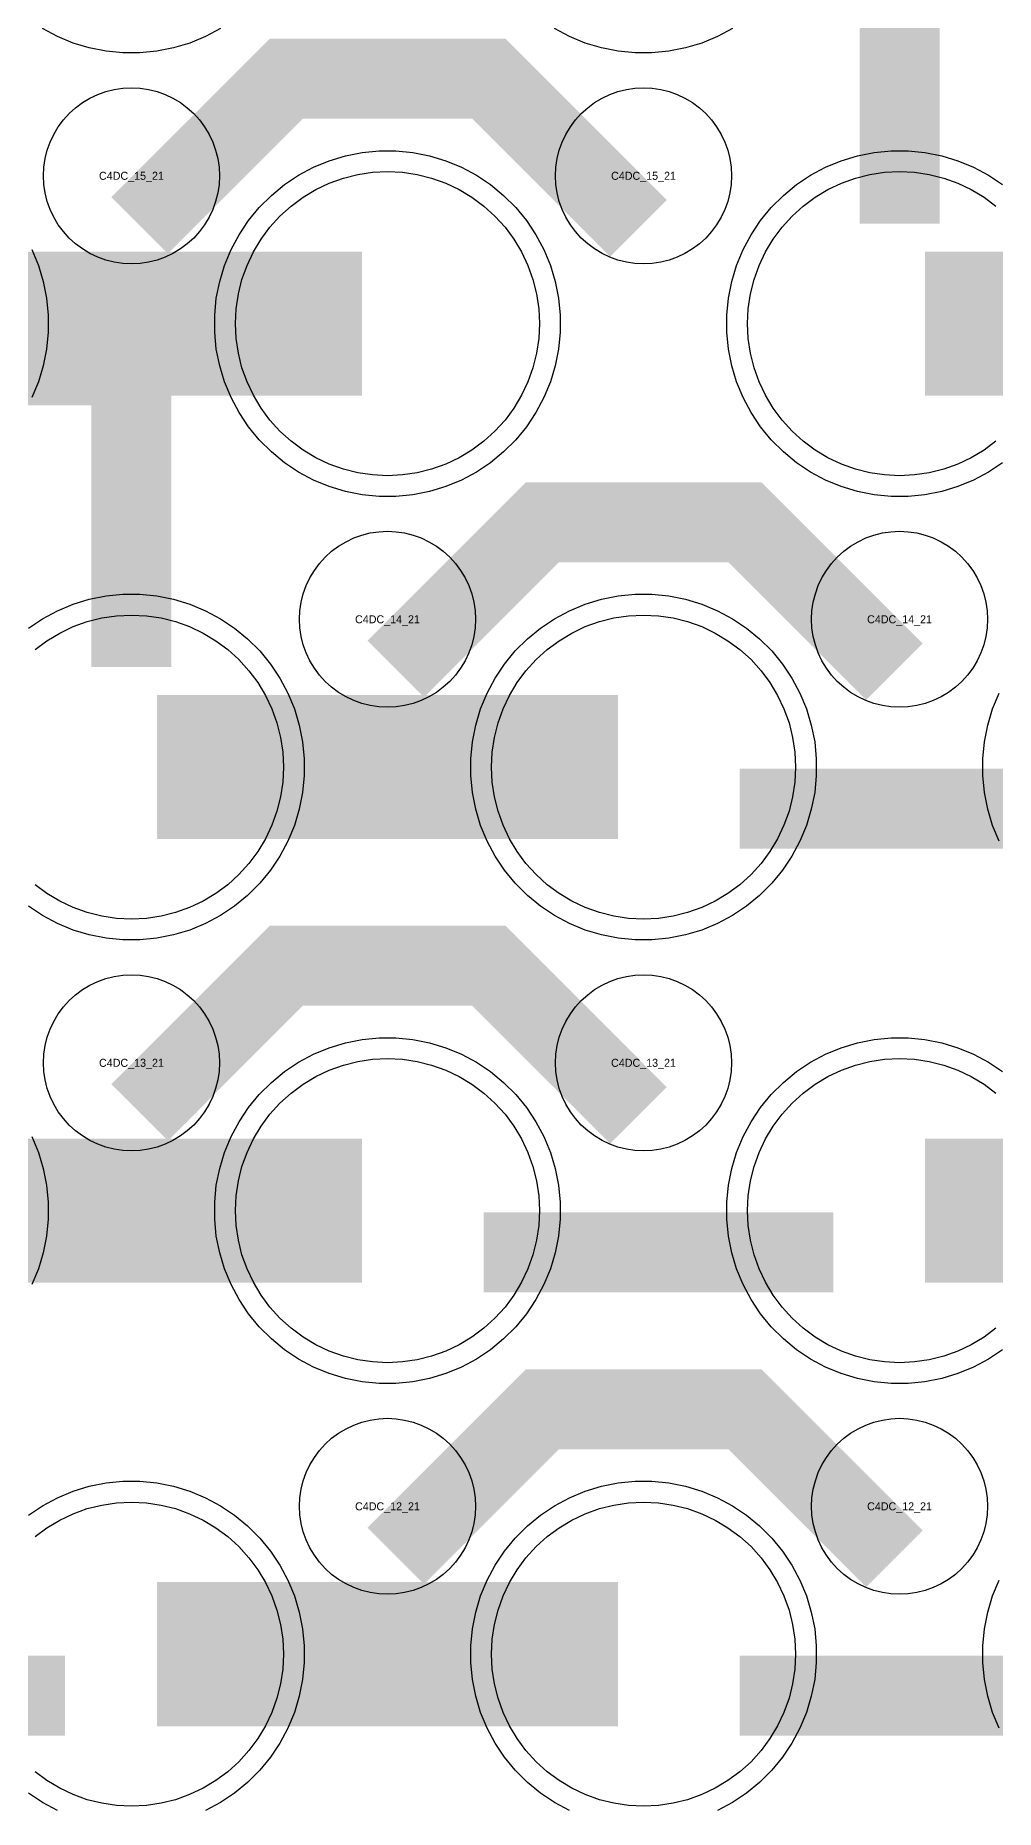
# Model space of a CAD drawing. Extents: x -11880 to 11880, y -14992 to 14992.
# Drawn here: x -5310 to -5010, y -13225 to -12671 of the extents above; entities that cross this region are included whole.
import ezdxf
from ezdxf.enums import TextEntityAlignment as Align

# ---------------------------------------------------------------- set-up
doc = ezdxf.new("R2010")
doc.units = 0
doc.header["$MEASUREMENT"] = 0
for name, color, linetype in [('GDS_775_DT_237', 138, 'CONTINUOUS'), ('RDL1_FS', 34, 'CONTINUOUS'), ('RDL_BS', 160, 'CONTINUOUS')]:
    doc.layers.add(name, color=color, linetype=linetype)

msp = doc.modelspace()

# ---------------------------------------------------------------- linework, layer by layer
at = {"layer": 'RDL1_FS', "color": 240, "true_color": 0xed1f24}
for points in [[(-5200, -12808.614), (-5204.657, -12808.385), (-5209.268, -12807.701), (-5213.791, -12806.569), (-5218.181, -12804.997), (-5222.395, -12803.005), (-5226.395, -12800.607), (-5230.14, -12797.829), (-5233.594, -12794.699), (-5236.724, -12791.245), (-5239.502, -12787.5), (-5241.9, -12783.5), (-5243.892, -12779.286), (-5245.464, -12774.896), (-5246.596, -12770.373), (-5247.28, -12765.762), (-5247.509, -12761.105), (-5247.28, -12756.448), (-5246.596, -12751.837), (-5245.464, -12747.314), (-5243.892, -12742.924), (-5241.9, -12738.71), (-5239.502, -12734.71), (-5236.724, -12730.965), (-5233.594, -12727.511), (-5230.14, -12724.381), (-5226.395, -12721.603), (-5222.395, -12719.205), (-5218.181, -12717.213), (-5213.791, -12715.641), (-5209.268, -12714.509), (-5204.657, -12713.825), (-5200, -12713.596), (-5195.343, -12713.825), (-5190.732, -12714.509), (-5186.209, -12715.641), (-5181.819, -12717.213), (-5177.605, -12719.205), (-5173.605, -12721.603), (-5169.86, -12724.381), (-5166.406, -12727.511), (-5163.276, -12730.965), (-5160.498, -12734.71), (-5158.1, -12738.71), (-5156.108, -12742.924), (-5154.536, -12747.314), (-5153.404, -12751.837), (-5152.72, -12756.448), (-5152.491, -12761.105), (-5152.72, -12765.762), (-5153.404, -12770.373), (-5154.536, -12774.896), (-5156.108, -12779.286), (-5158.1, -12783.5), (-5160.498, -12787.5), (-5163.276, -12791.245), (-5166.406, -12794.699), (-5169.86, -12797.829), (-5173.605, -12800.607), (-5177.605, -12803.005), (-5181.819, -12804.997), (-5186.209, -12806.569), (-5190.732, -12807.701), (-5195.343, -12808.385)], [(-5120, -12947.174), (-5124.657, -12946.945), (-5129.268, -12946.261), (-5133.791, -12945.129), (-5138.181, -12943.557), (-5142.395, -12941.565), (-5146.395, -12939.167), (-5150.14, -12936.389), (-5153.594, -12933.259), (-5156.724, -12929.805), (-5159.502, -12926.06), (-5161.9, -12922.06), (-5163.892, -12917.846), (-5165.464, -12913.456), (-5166.596, -12908.933), (-5167.28, -12904.322), (-5167.509, -12899.665), (-5167.28, -12895.008), (-5166.596, -12890.397), (-5165.464, -12885.874), (-5163.892, -12881.484), (-5161.9, -12877.27), (-5159.502, -12873.27), (-5156.724, -12869.525), (-5153.594, -12866.071), (-5150.14, -12862.941), (-5146.395, -12860.163), (-5142.395, -12857.765), (-5138.181, -12855.773), (-5133.791, -12854.201), (-5129.268, -12853.069), (-5124.657, -12852.385), (-5120, -12852.156), (-5115.343, -12852.385), (-5110.732, -12853.069), (-5106.209, -12854.201), (-5101.819, -12855.773), (-5097.605, -12857.765), (-5093.605, -12860.163), (-5089.86, -12862.941), (-5086.406, -12866.071), (-5083.276, -12869.525), (-5080.498, -12873.27), (-5078.1, -12877.27), (-5076.108, -12881.484), (-5074.536, -12885.874), (-5073.404, -12890.397), (-5072.72, -12895.008), (-5072.491, -12899.665), (-5072.72, -12904.322), (-5073.404, -12908.933), (-5074.536, -12913.456), (-5076.108, -12917.846), (-5078.1, -12922.06), (-5080.498, -12926.06), (-5083.276, -12929.805), (-5086.406, -12933.259), (-5089.86, -12936.389), (-5093.605, -12939.167), (-5097.605, -12941.565), (-5101.819, -12943.557), (-5106.209, -12945.129), (-5110.732, -12946.261), (-5115.343, -12946.945)], [(-5200, -13085.739), (-5204.657, -13085.51), (-5209.268, -13084.826), (-5213.791, -13083.694), (-5218.181, -13082.122), (-5222.395, -13080.13), (-5226.395, -13077.732), (-5230.14, -13074.954), (-5233.594, -13071.824), (-5236.724, -13068.37), (-5239.502, -13064.625), (-5241.9, -13060.625), (-5243.892, -13056.411), (-5245.464, -13052.021), (-5246.596, -13047.498), (-5247.28, -13042.887), (-5247.509, -13038.23), (-5247.28, -13033.573), (-5246.596, -13028.962), (-5245.464, -13024.439), (-5243.892, -13020.049), (-5241.9, -13015.835), (-5239.502, -13011.835), (-5236.724, -13008.09), (-5233.594, -13004.636), (-5230.14, -13001.506), (-5226.395, -12998.728), (-5222.395, -12996.33), (-5218.181, -12994.338), (-5213.791, -12992.766), (-5209.268, -12991.634), (-5204.657, -12990.95), (-5200, -12990.721), (-5195.343, -12990.95), (-5190.732, -12991.634), (-5186.209, -12992.766), (-5181.819, -12994.338), (-5177.605, -12996.33), (-5173.605, -12998.728), (-5169.86, -13001.506), (-5166.406, -13004.636), (-5163.276, -13008.09), (-5160.498, -13011.835), (-5158.1, -13015.835), (-5156.108, -13020.049), (-5154.536, -13024.439), (-5153.404, -13028.962), (-5152.72, -13033.573), (-5152.491, -13038.23), (-5152.72, -13042.887), (-5153.404, -13047.498), (-5154.536, -13052.021), (-5156.108, -13056.411), (-5158.1, -13060.625), (-5160.498, -13064.625), (-5163.276, -13068.37), (-5166.406, -13071.824), (-5169.86, -13074.954), (-5173.605, -13077.732), (-5177.605, -13080.13), (-5181.819, -13082.122), (-5186.209, -13083.694), (-5190.732, -13084.826), (-5195.343, -13085.51)]]:
    msp.add_lwpolyline(points, close=True, dxfattribs=at)
at = {"layer": 'RDL1_FS'}
for points in [[(-5009.86, -12797.829), (-5013.605, -12800.607), (-5017.605, -12803.005), (-5021.819, -12804.997), (-5026.209, -12806.569), (-5030.732, -12807.701), (-5035.343, -12808.385), (-5040, -12808.614), (-5044.657, -12808.385), (-5049.268, -12807.701), (-5053.791, -12806.569), (-5058.181, -12804.997), (-5062.395, -12803.005), (-5066.395, -12800.607), (-5070.14, -12797.829), (-5073.594, -12794.699), (-5076.724, -12791.245), (-5079.502, -12787.5), (-5081.9, -12783.5), (-5083.892, -12779.286), (-5085.464, -12774.896), (-5086.596, -12770.373), (-5087.28, -12765.762), (-5087.509, -12761.105), (-5087.28, -12756.448), (-5086.596, -12751.837), (-5085.464, -12747.314), (-5083.892, -12742.924), (-5081.9, -12738.71), (-5079.502, -12734.71), (-5076.724, -12730.965), (-5073.594, -12727.511), (-5070.14, -12724.381), (-5066.395, -12721.603), (-5062.395, -12719.205), (-5058.181, -12717.213), (-5053.791, -12715.641), (-5049.268, -12714.509), (-5044.657, -12713.825), (-5040, -12713.596), (-5035.343, -12713.825), (-5030.732, -12714.509), (-5026.209, -12715.641), (-5021.819, -12717.213), (-5017.605, -12719.205), (-5013.605, -12721.603), (-5009.86, -12724.381)], [(-5310.14, -13140.071), (-5306.395, -13137.293), (-5302.395, -13134.895), (-5298.181, -13132.903), (-5293.791, -13131.331), (-5289.268, -13130.199), (-5284.657, -13129.515), (-5280, -13129.286), (-5275.343, -13129.515), (-5270.732, -13130.199), (-5266.209, -13131.331), (-5261.819, -13132.903), (-5257.605, -13134.895), (-5253.605, -13137.293), (-5249.86, -13140.071), (-5246.406, -13143.201), (-5243.276, -13146.655), (-5240.498, -13150.4), (-5238.1, -13154.4), (-5236.108, -13158.614), (-5234.536, -13163.004), (-5233.404, -13167.527), (-5232.72, -13172.138), (-5232.491, -13176.795), (-5232.72, -13181.452), (-5233.404, -13186.063), (-5234.536, -13190.586), (-5236.108, -13194.976), (-5238.1, -13199.19), (-5240.498, -13203.19), (-5243.276, -13206.935), (-5246.406, -13210.389), (-5249.86, -13213.519), (-5253.605, -13216.297), (-5257.605, -13218.695), (-5261.819, -13220.687), (-5266.209, -13222.259), (-5270.732, -13223.391), (-5275.343, -13224.075), (-5280, -13224.304), (-5284.657, -13224.075), (-5289.268, -13223.391), (-5293.791, -13222.259), (-5298.181, -13220.687), (-5302.395, -13218.695), (-5306.395, -13216.297), (-5310.14, -13213.519)]]:
    msp.add_lwpolyline(points, dxfattribs=at)
at = {"layer": 'RDL1_FS', "color": 240, "true_color": 0xed1f24}
for points in [[(-5351.998, -12761.105, 45, 45, 0), (-5279.998, -12761.105, 45, 45, 0)], [(-5279.998, -12761.105, 45, 45, 0), (-5207.998, -12761.105, 45, 45, 0)], [(-5271.998, -12899.665, 45, 45, 0), (-5199.998, -12899.665, 45, 45, 0)], [(-5199.998, -12899.665, 45, 45, 0), (-5127.998, -12899.665, 45, 45, 0)], [(-5351.998, -13038.23, 45, 45, 0), (-5279.998, -13038.23, 45, 45, 0)], [(-5279.998, -13038.23, 45, 45, 0), (-5207.998, -13038.23, 45, 45, 0)], [(-5031.998, -13038.23, 45, 45, 0), (-4959.998, -13038.23, 45, 45, 0)]]:
    msp.add_lwpolyline(points, format="xyseb", dxfattribs=at)
at = {"layer": 'RDL1_FS'}
for points in [[(-5031.998, -12761.105, 45, 45, 0), (-4959.998, -12761.105, 45, 45, 0)], [(-5271.998, -13176.795, 45, 45, 0), (-5199.998, -13176.795, 45, 45, 0)], [(-5199.998, -13176.795, 45, 45, 0), (-5127.998, -13176.795, 45, 45, 0)]]:
    msp.add_lwpolyline(points, format="xyseb", dxfattribs=at)
at = {"layer": 'RDL1_FS', "color": 240, "true_color": 0xed1f24}
for points in [[(-5310.14, -12862.941), (-5306.395, -12860.163), (-5302.395, -12857.765), (-5298.181, -12855.773), (-5293.791, -12854.201), (-5289.268, -12853.069), (-5284.657, -12852.385), (-5280, -12852.156), (-5275.343, -12852.385), (-5270.732, -12853.069), (-5266.209, -12854.201), (-5261.819, -12855.773), (-5257.605, -12857.765), (-5253.605, -12860.163), (-5249.86, -12862.941), (-5246.406, -12866.071), (-5243.276, -12869.525), (-5240.498, -12873.27), (-5238.1, -12877.27), (-5236.108, -12881.484), (-5234.536, -12885.874), (-5233.404, -12890.397), (-5232.72, -12895.008), (-5232.491, -12899.665), (-5232.72, -12904.322), (-5233.404, -12908.933), (-5234.536, -12913.456), (-5236.108, -12917.846), (-5238.1, -12922.06), (-5240.498, -12926.06), (-5243.276, -12929.805), (-5246.406, -12933.259), (-5249.86, -12936.389), (-5253.605, -12939.167), (-5257.605, -12941.565), (-5261.819, -12943.557), (-5266.209, -12945.129), (-5270.732, -12946.261), (-5275.343, -12946.945), (-5280, -12947.174), (-5284.657, -12946.945), (-5289.268, -12946.261), (-5293.791, -12945.129), (-5298.181, -12943.557), (-5302.395, -12941.565), (-5306.395, -12939.167), (-5310.14, -12936.389)], [(-5009.86, -13074.954), (-5013.605, -13077.732), (-5017.605, -13080.13), (-5021.819, -13082.122), (-5026.209, -13083.694), (-5030.732, -13084.826), (-5035.343, -13085.51), (-5040, -13085.739), (-5044.657, -13085.51), (-5049.268, -13084.826), (-5053.791, -13083.694), (-5058.181, -13082.122), (-5062.395, -13080.13), (-5066.395, -13077.732), (-5070.14, -13074.954), (-5073.594, -13071.824), (-5076.724, -13068.37), (-5079.502, -13064.625), (-5081.9, -13060.625), (-5083.892, -13056.411), (-5085.464, -13052.021), (-5086.596, -13047.498), (-5087.28, -13042.887), (-5087.509, -13038.23), (-5087.28, -13033.573), (-5086.596, -13028.962), (-5085.464, -13024.439), (-5083.892, -13020.049), (-5081.9, -13015.835), (-5079.502, -13011.835), (-5076.724, -13008.09), (-5073.594, -13004.636), (-5070.14, -13001.506), (-5066.395, -12998.728), (-5062.395, -12996.33), (-5058.181, -12994.338), (-5053.791, -12992.766), (-5049.268, -12991.634), (-5044.657, -12990.95), (-5040, -12990.721), (-5035.343, -12990.95), (-5030.732, -12991.634), (-5026.209, -12992.766), (-5021.819, -12994.338), (-5017.605, -12996.33), (-5013.605, -12998.728), (-5009.86, -13001.506)]]:
    msp.add_lwpolyline(points, dxfattribs=at)
at = {"layer": 'RDL1_FS'}
msp.add_lwpolyline([(-5120, -13224.304), (-5124.657, -13224.075), (-5129.268, -13223.391), (-5133.791, -13222.259), (-5138.181, -13220.687), (-5142.395, -13218.695), (-5146.395, -13216.297), (-5150.14, -13213.519), (-5153.594, -13210.389), (-5156.724, -13206.935), (-5159.502, -13203.19), (-5161.9, -13199.19), (-5163.892, -13194.976), (-5165.464, -13190.586), (-5166.596, -13186.063), (-5167.28, -13181.452), (-5167.509, -13176.795), (-5167.28, -13172.138), (-5166.596, -13167.527), (-5165.464, -13163.004), (-5163.892, -13158.614), (-5161.9, -13154.4), (-5159.502, -13150.4), (-5156.724, -13146.655), (-5153.594, -13143.201), (-5150.14, -13140.071), (-5146.395, -13137.293), (-5142.395, -13134.895), (-5138.181, -13132.903), (-5133.791, -13131.331), (-5129.268, -13130.199), (-5124.657, -13129.515), (-5120, -13129.286), (-5115.343, -13129.515), (-5110.732, -13130.199), (-5106.209, -13131.331), (-5101.819, -13132.903), (-5097.605, -13134.895), (-5093.605, -13137.293), (-5089.86, -13140.071), (-5086.406, -13143.201), (-5083.276, -13146.655), (-5080.498, -13150.4), (-5078.1, -13154.4), (-5076.108, -13158.614), (-5074.536, -13163.004), (-5073.404, -13167.527), (-5072.72, -13172.138), (-5072.491, -13176.795), (-5072.72, -13181.452), (-5073.404, -13186.063), (-5074.536, -13190.586), (-5076.108, -13194.976), (-5078.1, -13199.19), (-5080.498, -13203.19), (-5083.276, -13206.935), (-5086.406, -13210.389), (-5089.86, -13213.519), (-5093.605, -13216.297), (-5097.605, -13218.695), (-5101.819, -13220.687), (-5106.209, -13222.259), (-5110.732, -13223.391), (-5115.343, -13224.075)], close=True, dxfattribs=at)
at = {"layer": 'RDL_BS'}
for points in [[(-5040, -12729.83, 25, 25, 0), (-5040, -12623.053, 25, 25, 0)], [(-5040, -12653.522, 25, 25, 0), (-5040, -12699.142, 25, 25, 0)], [(-5277.438, -12730.419, 25, 25, 0), (-5231.623, -12684.604, 25, 25, 0), (-5198.07, -12684.604, 25, 25, 0)], [(-5121.599, -12731.318, 25, 25, 0), (-5168.313, -12684.604, 25, 25, 0), (-5198.071, -12684.604, 25, 25, 0)], [(-5197.438, -12868.979, 25, 25, 0), (-5151.623, -12823.164, 25, 25, 0), (-5118.07, -12823.164, 25, 25, 0)], [(-5041.599, -12869.878, 25, 25, 0), (-5088.313, -12823.164, 25, 25, 0), (-5118.071, -12823.164, 25, 25, 0)], [(-5277.438, -13007.544, 25, 25, 0), (-5231.623, -12961.729, 25, 25, 0), (-5198.07, -12961.729, 25, 25, 0)], [(-5121.599, -13008.443, 25, 25, 0), (-5168.313, -12961.729, 25, 25, 0), (-5198.071, -12961.729, 25, 25, 0)], [(-5197.438, -13146.109, 25, 25, 0), (-5151.623, -13100.294, 25, 25, 0), (-5118.07, -13100.294, 25, 25, 0)], [(-5041.599, -13147.008, 25, 25, 0), (-5088.313, -13100.294, 25, 25, 0), (-5118.071, -13100.294, 25, 25, 0)], [(-5409.984, -13189.808, 25, 25, 0), (-5300.719, -13189.808, 25, 25, 0)], [(-5089.984, -13189.808, 25, 25, 0), (-4980.719, -13189.808, 25, 25, 0)]]:
    msp.add_lwpolyline(points, format="xyseb", dxfattribs=at)
for points in [[(-5252.223, -12668.923), (-5256.885, -12671.415), (-5261.795, -12673.446), (-5266.835, -12674.977), (-5272.062, -12676.023), (-5277.356, -12676.54), (-5282.644, -12676.54), (-5287.938, -12676.023), (-5293.165, -12674.977), (-5298.205, -12673.446), (-5303.115, -12671.415), (-5307.777, -12668.923)], [(-5092.223, -12668.923), (-5096.885, -12671.415), (-5101.795, -12673.446), (-5106.835, -12674.977), (-5112.062, -12676.023), (-5117.356, -12676.54), (-5122.644, -12676.54), (-5127.938, -12676.023), (-5133.165, -12674.977), (-5138.205, -12673.446), (-5143.115, -12671.415), (-5147.777, -12668.923)], [(-5007.809, -12804.541), (-5012.223, -12807.488), (-5016.885, -12809.98), (-5021.795, -12812.011), (-5026.835, -12813.542), (-5032.062, -12814.588), (-5037.356, -12815.105), (-5042.644, -12815.105), (-5047.938, -12814.588), (-5053.165, -12813.542), (-5058.205, -12812.011), (-5063.115, -12809.98), (-5067.777, -12807.488), (-5072.191, -12804.541), (-5076.292, -12801.179), (-5080.074, -12797.397), (-5083.436, -12793.296), (-5086.383, -12788.882), (-5088.875, -12784.22), (-5090.906, -12779.31), (-5092.437, -12774.27), (-5093.483, -12769.043), (-5094, -12763.749), (-5094, -12758.461), (-5093.483, -12753.167), (-5092.437, -12747.94), (-5090.906, -12742.9), (-5088.875, -12737.99), (-5086.383, -12733.328), (-5083.436, -12728.914), (-5080.074, -12724.813), (-5076.292, -12721.031), (-5072.191, -12717.669), (-5067.777, -12714.722), (-5063.115, -12712.23), (-5058.205, -12710.199), (-5053.165, -12708.668), (-5047.938, -12707.622), (-5042.644, -12707.105), (-5037.356, -12707.105), (-5032.062, -12707.622), (-5026.835, -12708.668), (-5021.795, -12710.199), (-5016.885, -12712.23), (-5012.223, -12714.722), (-5007.809, -12717.669)], [(-5312.191, -13133.359), (-5307.777, -13130.412), (-5303.115, -13127.92), (-5298.205, -13125.889), (-5293.165, -13124.358), (-5287.938, -13123.312), (-5282.644, -13122.795), (-5277.356, -13122.795), (-5272.062, -13123.312), (-5266.835, -13124.358), (-5261.795, -13125.889), (-5256.885, -13127.92), (-5252.223, -13130.412), (-5247.809, -13133.359), (-5243.708, -13136.721), (-5239.926, -13140.503), (-5236.564, -13144.604), (-5233.617, -13149.018), (-5231.125, -13153.68), (-5229.094, -13158.59), (-5227.563, -13163.63), (-5226.517, -13168.857), (-5226, -13174.151), (-5226, -13179.439), (-5226.517, -13184.733), (-5227.563, -13189.96), (-5229.094, -13195), (-5231.125, -13199.91), (-5233.617, -13204.572), (-5236.564, -13208.986), (-5239.926, -13213.087), (-5243.708, -13216.869), (-5247.809, -13220.231), (-5252.223, -13223.178), (-5256.885, -13225.67)], [(-5143.115, -13225.67), (-5147.777, -13223.178), (-5152.191, -13220.231), (-5156.292, -13216.869), (-5160.074, -13213.087), (-5163.436, -13208.986), (-5166.383, -13204.572), (-5168.875, -13199.91), (-5170.906, -13195), (-5172.437, -13189.96), (-5173.483, -13184.733), (-5174, -13179.439), (-5174, -13174.151), (-5173.483, -13168.857), (-5172.437, -13163.63), (-5170.906, -13158.59), (-5168.875, -13153.68), (-5166.383, -13149.018), (-5163.436, -13144.604), (-5160.074, -13140.503), (-5156.292, -13136.721), (-5152.191, -13133.359), (-5147.777, -13130.412), (-5143.115, -13127.92), (-5138.205, -13125.889), (-5133.165, -13124.358), (-5127.938, -13123.312), (-5122.644, -13122.795), (-5117.356, -13122.795), (-5112.062, -13123.312), (-5106.835, -13124.358), (-5101.795, -13125.889), (-5096.885, -13127.92), (-5092.223, -13130.412), (-5087.809, -13133.359), (-5083.708, -13136.721), (-5079.926, -13140.503), (-5076.564, -13144.604), (-5073.617, -13149.018), (-5071.125, -13153.68), (-5069.094, -13158.59), (-5067.563, -13163.63), (-5066.517, -13168.857), (-5066, -13174.151), (-5066, -13179.439), (-5066.517, -13184.733), (-5067.563, -13189.96), (-5069.094, -13195), (-5071.125, -13199.91), (-5073.617, -13204.572), (-5076.564, -13208.986), (-5079.926, -13213.087), (-5083.708, -13216.869), (-5087.809, -13220.231), (-5092.223, -13223.178), (-5096.885, -13225.67)], [(-5008.875, -13199.91), (-5010.906, -13195), (-5012.437, -13189.96), (-5013.483, -13184.733), (-5014, -13179.439), (-5014, -13174.151), (-5013.483, -13168.857), (-5012.437, -13163.63), (-5010.906, -13158.59), (-5008.875, -13153.68)], [(-5303.115, -13225.67), (-5307.777, -13223.178), (-5312.191, -13220.231)]]:
    msp.add_lwpolyline(points, dxfattribs=at)
for points in [[(-5280, -12742.411), (-5282.693, -12742.279), (-5285.365, -12741.883), (-5287.984, -12741.226), (-5290.519, -12740.319), (-5292.956, -12739.167), (-5295.28, -12737.774), (-5297.443, -12736.171), (-5299.442, -12734.359), (-5301.254, -12732.36), (-5302.857, -12730.197), (-5304.25, -12727.873), (-5305.402, -12725.436), (-5306.309, -12722.901), (-5306.966, -12720.282), (-5307.362, -12717.61), (-5307.494, -12714.917), (-5307.362, -12712.224), (-5306.966, -12709.552), (-5306.309, -12706.933), (-5305.402, -12704.398), (-5304.25, -12701.961), (-5302.857, -12699.637), (-5301.254, -12697.474), (-5299.442, -12695.475), (-5297.443, -12693.663), (-5295.28, -12692.06), (-5292.956, -12690.667), (-5290.519, -12689.515), (-5287.984, -12688.608), (-5285.365, -12687.951), (-5282.693, -12687.555), (-5280, -12687.423), (-5277.307, -12687.555), (-5274.635, -12687.951), (-5272.016, -12688.608), (-5269.481, -12689.515), (-5267.044, -12690.667), (-5264.72, -12692.06), (-5262.557, -12693.663), (-5260.558, -12695.475), (-5258.746, -12697.474), (-5257.143, -12699.637), (-5255.75, -12701.961), (-5254.598, -12704.398), (-5253.691, -12706.933), (-5253.034, -12709.552), (-5252.638, -12712.224), (-5252.506, -12714.917), (-5252.638, -12717.61), (-5253.034, -12720.282), (-5253.691, -12722.901), (-5254.598, -12725.436), (-5255.75, -12727.873), (-5257.143, -12730.197), (-5258.746, -12732.36), (-5260.558, -12734.359), (-5262.557, -12736.171), (-5264.72, -12737.774), (-5267.044, -12739.167), (-5269.481, -12740.319), (-5272.016, -12741.226), (-5274.635, -12741.883), (-5277.307, -12742.279)], [(-5120, -12742.411), (-5122.693, -12742.279), (-5125.365, -12741.883), (-5127.984, -12741.226), (-5130.519, -12740.319), (-5132.956, -12739.167), (-5135.28, -12737.774), (-5137.443, -12736.171), (-5139.442, -12734.359), (-5141.254, -12732.36), (-5142.857, -12730.197), (-5144.25, -12727.873), (-5145.402, -12725.436), (-5146.309, -12722.901), (-5146.966, -12720.282), (-5147.362, -12717.61), (-5147.494, -12714.917), (-5147.362, -12712.224), (-5146.966, -12709.552), (-5146.309, -12706.933), (-5145.402, -12704.398), (-5144.25, -12701.961), (-5142.857, -12699.637), (-5141.254, -12697.474), (-5139.442, -12695.475), (-5137.443, -12693.663), (-5135.28, -12692.06), (-5132.956, -12690.667), (-5130.519, -12689.515), (-5127.984, -12688.608), (-5125.365, -12687.951), (-5122.693, -12687.555), (-5120, -12687.423), (-5117.307, -12687.555), (-5114.635, -12687.951), (-5112.016, -12688.608), (-5109.481, -12689.515), (-5107.044, -12690.667), (-5104.72, -12692.06), (-5102.557, -12693.663), (-5100.558, -12695.475), (-5098.746, -12697.474), (-5097.143, -12699.637), (-5095.75, -12701.961), (-5094.598, -12704.398), (-5093.691, -12706.933), (-5093.034, -12709.552), (-5092.638, -12712.224), (-5092.506, -12714.917), (-5092.638, -12717.61), (-5093.034, -12720.282), (-5093.691, -12722.901), (-5094.598, -12725.436), (-5095.75, -12727.873), (-5097.143, -12730.197), (-5098.746, -12732.36), (-5100.558, -12734.359), (-5102.557, -12736.171), (-5104.72, -12737.774), (-5107.044, -12739.167), (-5109.481, -12740.319), (-5112.016, -12741.226), (-5114.635, -12741.883), (-5117.307, -12742.279)], [(-5200, -12880.971), (-5202.693, -12880.839), (-5205.365, -12880.443), (-5207.984, -12879.786), (-5210.519, -12878.879), (-5212.956, -12877.727), (-5215.28, -12876.334), (-5217.443, -12874.731), (-5219.442, -12872.919), (-5221.254, -12870.92), (-5222.857, -12868.757), (-5224.25, -12866.433), (-5225.402, -12863.996), (-5226.309, -12861.461), (-5226.966, -12858.842), (-5227.362, -12856.17), (-5227.494, -12853.477), (-5227.362, -12850.784), (-5226.966, -12848.112), (-5226.309, -12845.493), (-5225.402, -12842.958), (-5224.25, -12840.521), (-5222.857, -12838.197), (-5221.254, -12836.034), (-5219.442, -12834.035), (-5217.443, -12832.223), (-5215.28, -12830.62), (-5212.956, -12829.227), (-5210.519, -12828.075), (-5207.984, -12827.168), (-5205.365, -12826.511), (-5202.693, -12826.115), (-5200, -12825.983), (-5197.307, -12826.115), (-5194.635, -12826.511), (-5192.016, -12827.168), (-5189.481, -12828.075), (-5187.044, -12829.227), (-5184.72, -12830.62), (-5182.557, -12832.223), (-5180.558, -12834.035), (-5178.746, -12836.034), (-5177.143, -12838.197), (-5175.75, -12840.521), (-5174.598, -12842.958), (-5173.691, -12845.493), (-5173.034, -12848.112), (-5172.638, -12850.784), (-5172.506, -12853.477), (-5172.638, -12856.17), (-5173.034, -12858.842), (-5173.691, -12861.461), (-5174.598, -12863.996), (-5175.75, -12866.433), (-5177.143, -12868.757), (-5178.746, -12870.92), (-5180.558, -12872.919), (-5182.557, -12874.731), (-5184.72, -12876.334), (-5187.044, -12877.727), (-5189.481, -12878.879), (-5192.016, -12879.786), (-5194.635, -12880.443), (-5197.307, -12880.839)], [(-5040, -12880.971), (-5042.693, -12880.839), (-5045.365, -12880.443), (-5047.984, -12879.786), (-5050.519, -12878.879), (-5052.956, -12877.727), (-5055.28, -12876.334), (-5057.443, -12874.731), (-5059.442, -12872.919), (-5061.254, -12870.92), (-5062.857, -12868.757), (-5064.25, -12866.433), (-5065.402, -12863.996), (-5066.309, -12861.461), (-5066.966, -12858.842), (-5067.362, -12856.17), (-5067.494, -12853.477), (-5067.362, -12850.784), (-5066.966, -12848.112), (-5066.309, -12845.493), (-5065.402, -12842.958), (-5064.25, -12840.521), (-5062.857, -12838.197), (-5061.254, -12836.034), (-5059.442, -12834.035), (-5057.443, -12832.223), (-5055.28, -12830.62), (-5052.956, -12829.227), (-5050.519, -12828.075), (-5047.984, -12827.168), (-5045.365, -12826.511), (-5042.693, -12826.115), (-5040, -12825.983), (-5037.307, -12826.115), (-5034.635, -12826.511), (-5032.016, -12827.168), (-5029.481, -12828.075), (-5027.044, -12829.227), (-5024.72, -12830.62), (-5022.557, -12832.223), (-5020.558, -12834.035), (-5018.746, -12836.034), (-5017.143, -12838.197), (-5015.75, -12840.521), (-5014.598, -12842.958), (-5013.691, -12845.493), (-5013.034, -12848.112), (-5012.638, -12850.784), (-5012.506, -12853.477), (-5012.638, -12856.17), (-5013.034, -12858.842), (-5013.691, -12861.461), (-5014.598, -12863.996), (-5015.75, -12866.433), (-5017.143, -12868.757), (-5018.746, -12870.92), (-5020.558, -12872.919), (-5022.557, -12874.731), (-5024.72, -12876.334), (-5027.044, -12877.727), (-5029.481, -12878.879), (-5032.016, -12879.786), (-5034.635, -12880.443), (-5037.307, -12880.839)], [(-5280, -13019.536), (-5282.693, -13019.404), (-5285.365, -13019.008), (-5287.984, -13018.351), (-5290.519, -13017.444), (-5292.956, -13016.292), (-5295.28, -13014.899), (-5297.443, -13013.296), (-5299.442, -13011.484), (-5301.254, -13009.485), (-5302.857, -13007.322), (-5304.25, -13004.998), (-5305.402, -13002.561), (-5306.309, -13000.026), (-5306.966, -12997.407), (-5307.362, -12994.735), (-5307.494, -12992.042), (-5307.362, -12989.349), (-5306.966, -12986.677), (-5306.309, -12984.058), (-5305.402, -12981.523), (-5304.25, -12979.086), (-5302.857, -12976.762), (-5301.254, -12974.599), (-5299.442, -12972.6), (-5297.443, -12970.788), (-5295.28, -12969.185), (-5292.956, -12967.792), (-5290.519, -12966.64), (-5287.984, -12965.733), (-5285.365, -12965.076), (-5282.693, -12964.68), (-5280, -12964.548), (-5277.307, -12964.68), (-5274.635, -12965.076), (-5272.016, -12965.733), (-5269.481, -12966.64), (-5267.044, -12967.792), (-5264.72, -12969.185), (-5262.557, -12970.788), (-5260.558, -12972.6), (-5258.746, -12974.599), (-5257.143, -12976.762), (-5255.75, -12979.086), (-5254.598, -12981.523), (-5253.691, -12984.058), (-5253.034, -12986.677), (-5252.638, -12989.349), (-5252.506, -12992.042), (-5252.638, -12994.735), (-5253.034, -12997.407), (-5253.691, -13000.026), (-5254.598, -13002.561), (-5255.75, -13004.998), (-5257.143, -13007.322), (-5258.746, -13009.485), (-5260.558, -13011.484), (-5262.557, -13013.296), (-5264.72, -13014.899), (-5267.044, -13016.292), (-5269.481, -13017.444), (-5272.016, -13018.351), (-5274.635, -13019.008), (-5277.307, -13019.404)], [(-5120, -13019.536), (-5122.693, -13019.404), (-5125.365, -13019.008), (-5127.984, -13018.351), (-5130.519, -13017.444), (-5132.956, -13016.292), (-5135.28, -13014.899), (-5137.443, -13013.296), (-5139.442, -13011.484), (-5141.254, -13009.485), (-5142.857, -13007.322), (-5144.25, -13004.998), (-5145.402, -13002.561), (-5146.309, -13000.026), (-5146.966, -12997.407), (-5147.362, -12994.735), (-5147.494, -12992.042), (-5147.362, -12989.349), (-5146.966, -12986.677), (-5146.309, -12984.058), (-5145.402, -12981.523), (-5144.25, -12979.086), (-5142.857, -12976.762), (-5141.254, -12974.599), (-5139.442, -12972.6), (-5137.443, -12970.788), (-5135.28, -12969.185), (-5132.956, -12967.792), (-5130.519, -12966.64), (-5127.984, -12965.733), (-5125.365, -12965.076), (-5122.693, -12964.68), (-5120, -12964.548), (-5117.307, -12964.68), (-5114.635, -12965.076), (-5112.016, -12965.733), (-5109.481, -12966.64), (-5107.044, -12967.792), (-5104.72, -12969.185), (-5102.557, -12970.788), (-5100.558, -12972.6), (-5098.746, -12974.599), (-5097.143, -12976.762), (-5095.75, -12979.086), (-5094.598, -12981.523), (-5093.691, -12984.058), (-5093.034, -12986.677), (-5092.638, -12989.349), (-5092.506, -12992.042), (-5092.638, -12994.735), (-5093.034, -12997.407), (-5093.691, -13000.026), (-5094.598, -13002.561), (-5095.75, -13004.998), (-5097.143, -13007.322), (-5098.746, -13009.485), (-5100.558, -13011.484), (-5102.557, -13013.296), (-5104.72, -13014.899), (-5107.044, -13016.292), (-5109.481, -13017.444), (-5112.016, -13018.351), (-5114.635, -13019.008), (-5117.307, -13019.404)], [(-5200, -13158.101), (-5202.693, -13157.969), (-5205.365, -13157.573), (-5207.984, -13156.916), (-5210.519, -13156.009), (-5212.956, -13154.857), (-5215.28, -13153.464), (-5217.443, -13151.861), (-5219.442, -13150.049), (-5221.254, -13148.05), (-5222.857, -13145.887), (-5224.25, -13143.563), (-5225.402, -13141.126), (-5226.309, -13138.591), (-5226.966, -13135.972), (-5227.362, -13133.3), (-5227.494, -13130.607), (-5227.362, -13127.914), (-5226.966, -13125.242), (-5226.309, -13122.623), (-5225.402, -13120.088), (-5224.25, -13117.651), (-5222.857, -13115.327), (-5221.254, -13113.164), (-5219.442, -13111.165), (-5217.443, -13109.353), (-5215.28, -13107.75), (-5212.956, -13106.357), (-5210.519, -13105.205), (-5207.984, -13104.298), (-5205.365, -13103.641), (-5202.693, -13103.245), (-5200, -13103.113), (-5197.307, -13103.245), (-5194.635, -13103.641), (-5192.016, -13104.298), (-5189.481, -13105.205), (-5187.044, -13106.357), (-5184.72, -13107.75), (-5182.557, -13109.353), (-5180.558, -13111.165), (-5178.746, -13113.164), (-5177.143, -13115.327), (-5175.75, -13117.651), (-5174.598, -13120.088), (-5173.691, -13122.623), (-5173.034, -13125.242), (-5172.638, -13127.914), (-5172.506, -13130.607), (-5172.638, -13133.3), (-5173.034, -13135.972), (-5173.691, -13138.591), (-5174.598, -13141.126), (-5175.75, -13143.563), (-5177.143, -13145.887), (-5178.746, -13148.05), (-5180.558, -13150.049), (-5182.557, -13151.861), (-5184.72, -13153.464), (-5187.044, -13154.857), (-5189.481, -13156.009), (-5192.016, -13156.916), (-5194.635, -13157.573), (-5197.307, -13157.969)], [(-5040, -13158.101), (-5042.693, -13157.969), (-5045.365, -13157.573), (-5047.984, -13156.916), (-5050.519, -13156.009), (-5052.956, -13154.857), (-5055.28, -13153.464), (-5057.443, -13151.861), (-5059.442, -13150.049), (-5061.254, -13148.05), (-5062.857, -13145.887), (-5064.25, -13143.563), (-5065.402, -13141.126), (-5066.309, -13138.591), (-5066.966, -13135.972), (-5067.362, -13133.3), (-5067.494, -13130.607), (-5067.362, -13127.914), (-5066.966, -13125.242), (-5066.309, -13122.623), (-5065.402, -13120.088), (-5064.25, -13117.651), (-5062.857, -13115.327), (-5061.254, -13113.164), (-5059.442, -13111.165), (-5057.443, -13109.353), (-5055.28, -13107.75), (-5052.956, -13106.357), (-5050.519, -13105.205), (-5047.984, -13104.298), (-5045.365, -13103.641), (-5042.693, -13103.245), (-5040, -13103.113), (-5037.307, -13103.245), (-5034.635, -13103.641), (-5032.016, -13104.298), (-5029.481, -13105.205), (-5027.044, -13106.357), (-5024.72, -13107.75), (-5022.557, -13109.353), (-5020.558, -13111.165), (-5018.746, -13113.164), (-5017.143, -13115.327), (-5015.75, -13117.651), (-5014.598, -13120.088), (-5013.691, -13122.623), (-5013.034, -13125.242), (-5012.638, -13127.914), (-5012.506, -13130.607), (-5012.638, -13133.3), (-5013.034, -13135.972), (-5013.691, -13138.591), (-5014.598, -13141.126), (-5015.75, -13143.563), (-5017.143, -13145.887), (-5018.746, -13148.05), (-5020.558, -13150.049), (-5022.557, -13151.861), (-5024.72, -13153.464), (-5027.044, -13154.857), (-5029.481, -13156.009), (-5032.016, -13156.916), (-5034.635, -13157.573), (-5037.307, -13157.969)]]:
    msp.add_lwpolyline(points, close=True, dxfattribs=at)
at = {"layer": 'RDL_BS', "color": 240, "true_color": 0xed1f24}
for points in [[(-5202.644, -12815.105), (-5207.938, -12814.588), (-5213.165, -12813.542), (-5218.205, -12812.011), (-5223.115, -12809.98), (-5227.777, -12807.488), (-5232.191, -12804.541), (-5236.292, -12801.179), (-5240.074, -12797.397), (-5243.436, -12793.296), (-5246.383, -12788.882), (-5248.875, -12784.22), (-5250.906, -12779.31), (-5252.437, -12774.27), (-5253.483, -12769.043), (-5254, -12763.749), (-5254, -12758.461), (-5253.483, -12753.167), (-5252.437, -12747.94), (-5250.906, -12742.9), (-5248.875, -12737.99), (-5246.383, -12733.328), (-5243.436, -12728.914), (-5240.074, -12724.813), (-5236.292, -12721.031), (-5232.191, -12717.669), (-5227.777, -12714.722), (-5223.115, -12712.23), (-5218.205, -12710.199), (-5213.165, -12708.668), (-5207.938, -12707.622), (-5202.644, -12707.105), (-5197.356, -12707.105), (-5192.062, -12707.622), (-5186.835, -12708.668), (-5181.795, -12710.199), (-5176.885, -12712.23), (-5172.223, -12714.722), (-5167.809, -12717.669), (-5163.708, -12721.031), (-5159.926, -12724.813), (-5156.564, -12728.914), (-5153.617, -12733.328), (-5151.125, -12737.99), (-5149.094, -12742.9), (-5147.563, -12747.94), (-5146.517, -12753.167), (-5146, -12758.461), (-5146, -12763.749), (-5146.517, -12769.043), (-5147.563, -12774.27), (-5149.094, -12779.31), (-5151.125, -12784.22), (-5153.617, -12788.882), (-5156.564, -12793.296), (-5159.926, -12797.397), (-5163.708, -12801.179), (-5167.809, -12804.541), (-5172.223, -12807.488), (-5176.885, -12809.98), (-5181.795, -12812.011), (-5186.835, -12813.542), (-5192.062, -12814.588), (-5197.356, -12815.105)], [(-5122.644, -12953.665), (-5127.938, -12953.148), (-5133.165, -12952.102), (-5138.205, -12950.571), (-5143.115, -12948.54), (-5147.777, -12946.048), (-5152.191, -12943.101), (-5156.292, -12939.739), (-5160.074, -12935.957), (-5163.436, -12931.856), (-5166.383, -12927.442), (-5168.875, -12922.78), (-5170.906, -12917.87), (-5172.437, -12912.83), (-5173.483, -12907.603), (-5174, -12902.309), (-5174, -12897.021), (-5173.483, -12891.727), (-5172.437, -12886.5), (-5170.906, -12881.46), (-5168.875, -12876.55), (-5166.383, -12871.888), (-5163.436, -12867.474), (-5160.074, -12863.373), (-5156.292, -12859.591), (-5152.191, -12856.229), (-5147.777, -12853.282), (-5143.115, -12850.79), (-5138.205, -12848.759), (-5133.165, -12847.228), (-5127.938, -12846.182), (-5122.644, -12845.665), (-5117.356, -12845.665), (-5112.062, -12846.182), (-5106.835, -12847.228), (-5101.795, -12848.759), (-5096.885, -12850.79), (-5092.223, -12853.282), (-5087.809, -12856.229), (-5083.708, -12859.591), (-5079.926, -12863.373), (-5076.564, -12867.474), (-5073.617, -12871.888), (-5071.125, -12876.55), (-5069.094, -12881.46), (-5067.563, -12886.5), (-5066.517, -12891.727), (-5066, -12897.021), (-5066, -12902.309), (-5066.517, -12907.603), (-5067.563, -12912.83), (-5069.094, -12917.87), (-5071.125, -12922.78), (-5073.617, -12927.442), (-5076.564, -12931.856), (-5079.926, -12935.957), (-5083.708, -12939.739), (-5087.809, -12943.101), (-5092.223, -12946.048), (-5096.885, -12948.54), (-5101.795, -12950.571), (-5106.835, -12952.102), (-5112.062, -12953.148), (-5117.356, -12953.665)], [(-5202.644, -13092.23), (-5207.938, -13091.713), (-5213.165, -13090.667), (-5218.205, -13089.136), (-5223.115, -13087.105), (-5227.777, -13084.613), (-5232.191, -13081.666), (-5236.292, -13078.304), (-5240.074, -13074.522), (-5243.436, -13070.421), (-5246.383, -13066.007), (-5248.875, -13061.345), (-5250.906, -13056.435), (-5252.437, -13051.395), (-5253.483, -13046.168), (-5254, -13040.874), (-5254, -13035.586), (-5253.483, -13030.292), (-5252.437, -13025.065), (-5250.906, -13020.025), (-5248.875, -13015.115), (-5246.383, -13010.453), (-5243.436, -13006.039), (-5240.074, -13001.938), (-5236.292, -12998.156), (-5232.191, -12994.794), (-5227.777, -12991.847), (-5223.115, -12989.355), (-5218.205, -12987.324), (-5213.165, -12985.793), (-5207.938, -12984.747), (-5202.644, -12984.23), (-5197.356, -12984.23), (-5192.062, -12984.747), (-5186.835, -12985.793), (-5181.795, -12987.324), (-5176.885, -12989.355), (-5172.223, -12991.847), (-5167.809, -12994.794), (-5163.708, -12998.156), (-5159.926, -13001.938), (-5156.564, -13006.039), (-5153.617, -13010.453), (-5151.125, -13015.115), (-5149.094, -13020.025), (-5147.563, -13025.065), (-5146.517, -13030.292), (-5146, -13035.586), (-5146, -13040.874), (-5146.517, -13046.168), (-5147.563, -13051.395), (-5149.094, -13056.435), (-5151.125, -13061.345), (-5153.617, -13066.007), (-5156.564, -13070.421), (-5159.926, -13074.522), (-5163.708, -13078.304), (-5167.809, -13081.666), (-5172.223, -13084.613), (-5176.885, -13087.105), (-5181.795, -13089.136), (-5186.835, -13090.667), (-5192.062, -13091.713), (-5197.356, -13092.23)]]:
    msp.add_lwpolyline(points, close=True, dxfattribs=at)
for points in [[(-5311.125, -12737.99), (-5309.094, -12742.9), (-5307.563, -12747.94), (-5306.517, -12753.167), (-5306, -12758.461), (-5306, -12763.749), (-5306.517, -12769.043), (-5307.563, -12774.27), (-5309.094, -12779.31), (-5311.125, -12784.22)], [(-5312.191, -12856.229), (-5307.777, -12853.282), (-5303.115, -12850.79), (-5298.205, -12848.759), (-5293.165, -12847.228), (-5287.938, -12846.182), (-5282.644, -12845.665), (-5277.356, -12845.665), (-5272.062, -12846.182), (-5266.835, -12847.228), (-5261.795, -12848.759), (-5256.885, -12850.79), (-5252.223, -12853.282), (-5247.809, -12856.229), (-5243.708, -12859.591), (-5239.926, -12863.373), (-5236.564, -12867.474), (-5233.617, -12871.888), (-5231.125, -12876.55), (-5229.094, -12881.46), (-5227.563, -12886.5), (-5226.517, -12891.727), (-5226, -12897.021), (-5226, -12902.309), (-5226.517, -12907.603), (-5227.563, -12912.83), (-5229.094, -12917.87), (-5231.125, -12922.78), (-5233.617, -12927.442), (-5236.564, -12931.856), (-5239.926, -12935.957), (-5243.708, -12939.739), (-5247.809, -12943.101), (-5252.223, -12946.048), (-5256.885, -12948.54), (-5261.795, -12950.571), (-5266.835, -12952.102), (-5272.062, -12953.148), (-5277.356, -12953.665), (-5282.644, -12953.665), (-5287.938, -12953.148), (-5293.165, -12952.102), (-5298.205, -12950.571), (-5303.115, -12948.54), (-5307.777, -12946.048), (-5312.191, -12943.101)], [(-5008.875, -12922.78), (-5010.906, -12917.87), (-5012.437, -12912.83), (-5013.483, -12907.603), (-5014, -12902.309), (-5014, -12897.021), (-5013.483, -12891.727), (-5012.437, -12886.5), (-5010.906, -12881.46), (-5008.875, -12876.55)], [(-5007.809, -13081.666), (-5012.223, -13084.613), (-5016.885, -13087.105), (-5021.795, -13089.136), (-5026.835, -13090.667), (-5032.062, -13091.713), (-5037.356, -13092.23), (-5042.644, -13092.23), (-5047.938, -13091.713), (-5053.165, -13090.667), (-5058.205, -13089.136), (-5063.115, -13087.105), (-5067.777, -13084.613), (-5072.191, -13081.666), (-5076.292, -13078.304), (-5080.074, -13074.522), (-5083.436, -13070.421), (-5086.383, -13066.007), (-5088.875, -13061.345), (-5090.906, -13056.435), (-5092.437, -13051.395), (-5093.483, -13046.168), (-5094, -13040.874), (-5094, -13035.586), (-5093.483, -13030.292), (-5092.437, -13025.065), (-5090.906, -13020.025), (-5088.875, -13015.115), (-5086.383, -13010.453), (-5083.436, -13006.039), (-5080.074, -13001.938), (-5076.292, -12998.156), (-5072.191, -12994.794), (-5067.777, -12991.847), (-5063.115, -12989.355), (-5058.205, -12987.324), (-5053.165, -12985.793), (-5047.938, -12984.747), (-5042.644, -12984.23), (-5037.356, -12984.23), (-5032.062, -12984.747), (-5026.835, -12985.793), (-5021.795, -12987.324), (-5016.885, -12989.355), (-5012.223, -12991.847), (-5007.809, -12994.794)], [(-5311.125, -13015.115), (-5309.094, -13020.025), (-5307.563, -13025.065), (-5306.517, -13030.292), (-5306, -13035.586), (-5306, -13040.874), (-5306.517, -13046.168), (-5307.563, -13051.395), (-5309.094, -13056.435), (-5311.125, -13061.345)]]:
    msp.add_lwpolyline(points, dxfattribs=at)
for points in [[(-5280, -12868.395, 25, 25, 0), (-5280, -12761.618, 25, 25, 0)], [(-5267.5, -12774.118, 25, 25, 0), (-5353.333, -12774.118, 25, 25, 0)], [(-5307.056, -12774.118, 25, 25, 0), (-5348.26, -12774.118, 25, 25, 0)], [(-5280, -12792.087, 25, 25, 0), (-5280, -12837.707, 25, 25, 0)], [(-5089.984, -12912.678, 25, 25, 0), (-4980.719, -12912.678, 25, 25, 0)], [(-5169.984, -13051.243, 25, 25, 0), (-5060.719, -13051.243, 25, 25, 0)]]:
    msp.add_lwpolyline(points, format="xyseb", dxfattribs=at)

# ---------------------------------------------------------------- texts
at = {"layer": 'GDS_775_DT_237'}
for s, p in [('C4DC_15_21', (-5280, -12714.917)), ('C4DC_15_21', (-5280, -12714.917)), ('C4DC_15_21', (-5120, -12714.917)), ('C4DC_15_21', (-5120, -12714.917)), ('C4DC_14_21', (-5200, -12853.477)), ('C4DC_14_21', (-5200, -12853.477)), ('C4DC_14_21', (-5040, -12853.477)), ('C4DC_14_21', (-5040, -12853.477)), ('C4DC_13_21', (-5280, -12992.042)), ('C4DC_13_21', (-5280, -12992.042)), ('C4DC_13_21', (-5120, -12992.042)), ('C4DC_13_21', (-5120, -12992.042)), ('C4DC_12_21', (-5200, -13130.607)), ('C4DC_12_21', (-5200, -13130.607)), ('C4DC_12_21', (-5040, -13130.607)), ('C4DC_12_21', (-5040, -13130.607))]:
    msp.add_text(s, height=2.5, dxfattribs=at).set_placement(p, align=Align.MIDDLE_CENTER)

doc.saveas('drawing.dxf')
